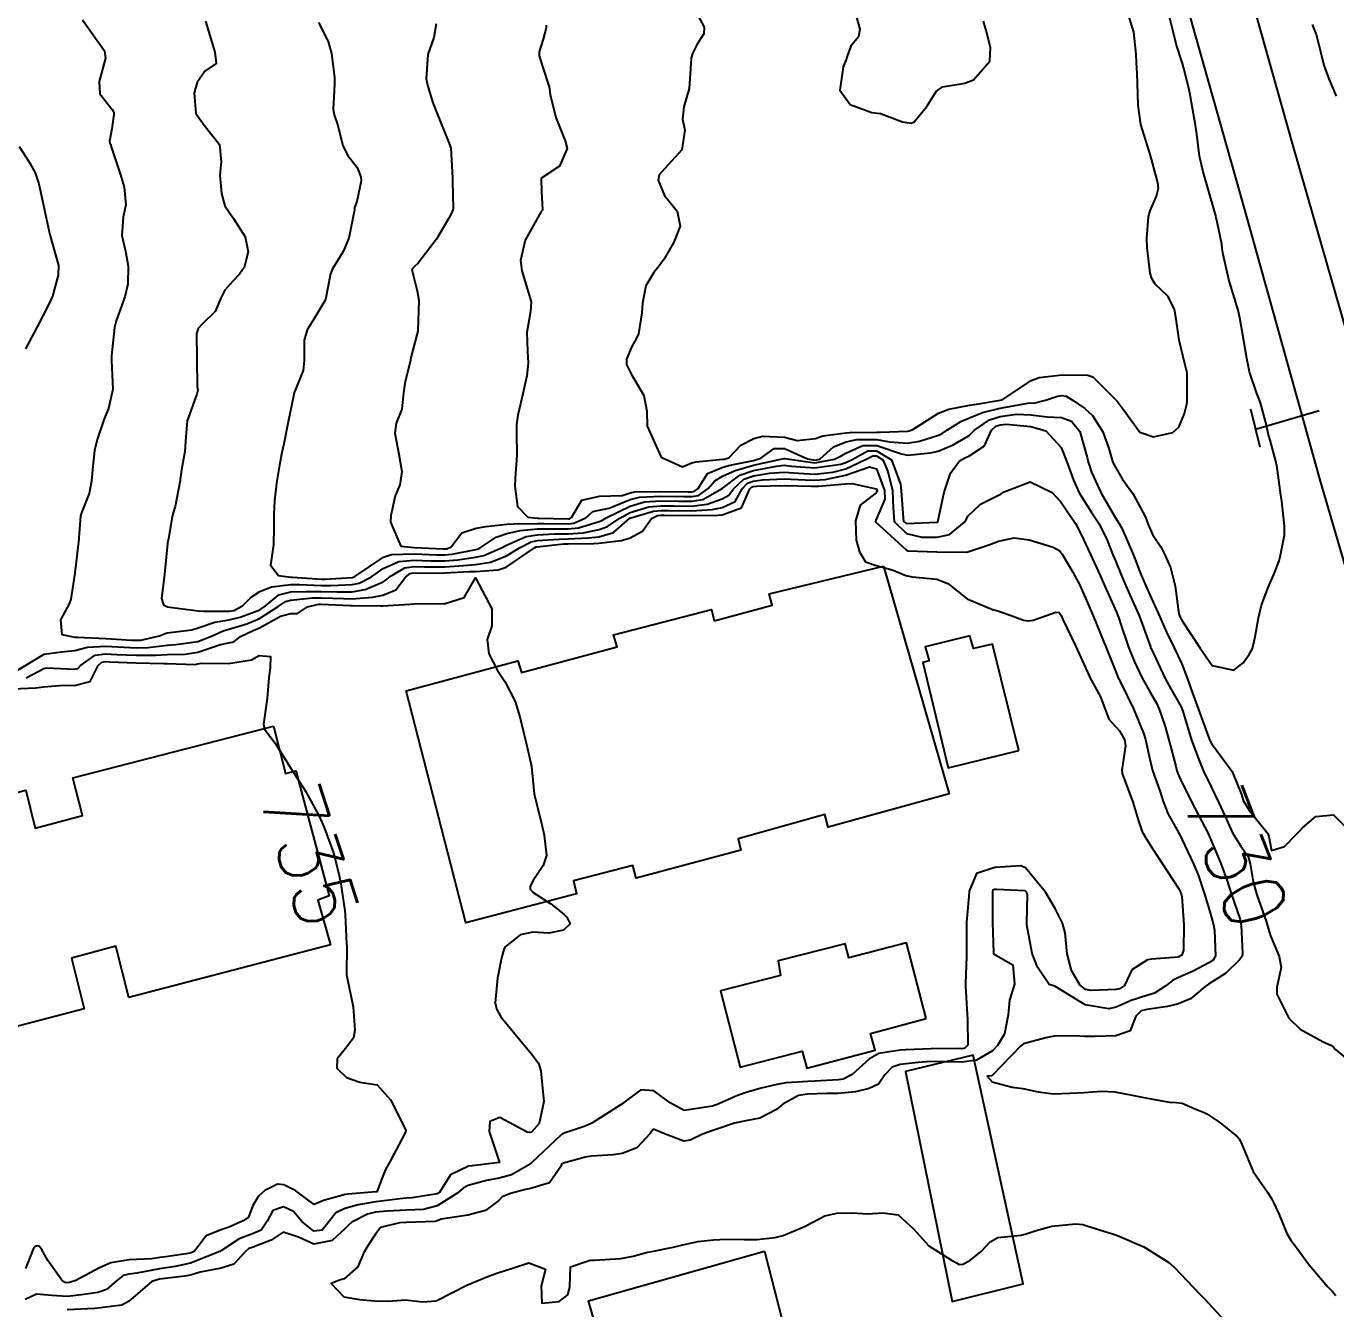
# Model space of a CAD drawing. Header units: metres. Extents: x 292545 to 299085, y 7450245 to 7463078.
# Drawn here: x 298725.1 to 298810.3, y 7450413 to 7450496.4 of the extents above; entities that cross this region are included whole.
import ezdxf
from ezdxf.enums import TextEntityAlignment as Align

# ---------------------------------------------------------------- set-up
doc = ezdxf.new("R2010")
doc.units = ezdxf.units.M
for name, color, linetype in [('Cotas', 45, 'Continuous'), ('Curvas de Nivel 1m', 11, 'Continuous'), ('Curvas de Nivel 5m', 15, 'Continuous'), ('Edificações', 30, 'Continuous'), ('Linha Férrea', 20, 'Continuous'), ('Pórtico', 62, 'Continuous')]:
    doc.layers.add(name, color=color, linetype=linetype)
doc.styles.add('Style-STANDARD', font='STANDARD.shx')

msp = doc.modelspace()

# ---------------------------------------------------------------- linework, layer by layer
at = {"layer": 'Curvas de Nivel 1m', "flags": 128}
for points, elevation in [([(298778.793, 7450498.26), (298779.357, 7450496.254), (298779.267, 7450495.754), (298778.756, 7450495.134), (298778.527, 7450494.483), (298778.459, 7450494.264), (298778.257, 7450493.786), (298778.037, 7450492.27), (298778.709, 7450491.352), (298780.124, 7450490.823), (298780.701, 7450490.753), (298782.118, 7450490.226), (298782.692, 7450490.14), (298782.889, 7450490.217), (298783.696, 7450491.218), (298784.323, 7450492.196), (298784.726, 7450492.496), (298786.168, 7450492.736), (298786.731, 7450492.955), (298787.81, 7450494.154), (298787.853, 7450495.057), (298787.571, 7450496.158), (298787.392, 7450496.774)], 726), ([(298728.773, 7450496.86), (298730.224, 7450494.838), (298730.269, 7450494.368), (298729.872, 7450492.843), (298729.918, 7450492.045), (298730.705, 7450491.016), (298730.812, 7450490.829), (298730.829, 7450490.7), (298730.687, 7450489.766), (298730.547, 7450488.96), (298730.57, 7450488.832), (298730.594, 7450488.754), (298730.67, 7450488.52), (298731.24, 7450486.824), (298731.502, 7450485.963), (298731.609, 7450484.82), (298731.433, 7450484.009), (298731.334, 7450482.823), (298731.573, 7450481.805), (298731.756, 7450480.822), (298731.734, 7450479.654), (298731.531, 7450478.825), (298730.968, 7450477.265), (298730.869, 7450476.835), (298730.676, 7450474.999), (298730.663, 7450474.838), (298730.671, 7450474.677), (298730.764, 7450472.836), (298730.47, 7450471.57), (298730.251, 7450471.057), (298730.164, 7450470.843), (298729.731, 7450469.56), (298729.564, 7450468.849), (298729.453, 7450467.82), (298729.374, 7450466.85), (298729.209, 7450466.048), (298728.734, 7450464.857), (298728.661, 7450464.585), (298728.519, 7450462.858), (298728.504, 7450462.716), (298728.348, 7450461.41), (298728.285, 7450460.92), (298728.274, 7450460.861), (298728.017, 7450459.172), (298727.919, 7450458.864), (298727.343, 7450457.835), (298727.43, 7450456.869), (298728.291, 7450456.703), (298728.453, 7450456.696), (298730.291, 7450456.617), (298731.984, 7450456.508), (298732.29, 7450456.497), (298732.586, 7450456.511), (298733.8, 7450456.795), (298734.154, 7450456.933), (298734.296, 7450456.973), (298735.895, 7450457.178), (298736.301, 7450457.295), (298737.382, 7450457.679), (298738.309, 7450457.836), (298739.047, 7450457.997), (298740.31, 7450458.468), (298740.671, 7450458.715), (298741.564, 7450459.462), (298742.327, 7450459.637), (298743.33, 7450459.678), (298744.328, 7450459.663), (298745.35, 7450459.637), (298746.328, 7450459.655), (298747.179, 7450459.789), (298748.338, 7450460.308), (298748.527, 7450460.432), (298748.747, 7450460.616), (298749.745, 7450461.21), (298750.35, 7450461.289), (298751.028, 7450461.268), (298752.35, 7450461.273), (298753.56, 7450461.349), (298754.352, 7450461.426), (298755.324, 7450461.569), (298756.357, 7450461.978), (298757.199, 7450462.517), (298757.974, 7450462.901), (298758.37, 7450462.978), (298759.78, 7450463.078), (298760.372, 7450463.095), (298761.69, 7450463.15), (298762.375, 7450463.234), (298763.314, 7450463.51), (298764.393, 7450464.43), (298765.921, 7450464.892), (298766.398, 7450464.943), (298766.934, 7450464.937), (298768.391, 7450464.911), (298769.751, 7450465.008), (298770.395, 7450465.134), (298771.228, 7450465.524), (298771.704, 7450466.347), (298772.044, 7450466.717), (298772.418, 7450466.844), (298773.017, 7450466.929), (298774.42, 7450467.001), (298775.788, 7450466.928), (298776.419, 7450466.915), (298777.101, 7450466.961), (298778.423, 7450467.229), (298779.967, 7450467.785), (298780.427, 7450467.651), (298780.948, 7450466.235), (298780.964, 7450465.675), (298780.384, 7450464.302), (298780.364, 7450464.26), (298780.355, 7450464.24), (298780.361, 7450464.219), (298780.382, 7450464.187), (298780.854, 7450463.759), (298782.364, 7450462.373), (298782.469, 7450462.323), (298784.364, 7450462.25), (298786.3, 7450462.234), (298786.364, 7450462.239), (298787.8, 7450462.725), (298788.371, 7450462.941), (298789.389, 7450463.15), (298790.372, 7450463.026), (298791.926, 7450462.546), (298792.365, 7450462.318), (298792.452, 7450462.187), (298792.5, 7450462.098), (298793.196, 7450460.932), (298793.654, 7450460.087), (298794.32, 7450458.58), (298794.53, 7450458.077), (298795.048, 7450456.817), (298795.347, 7450456.064), (298796.088, 7450454.231), (298796.158, 7450454.052), (298796.192, 7450453.981), (298796.261, 7450453.856), (298797.156, 7450452.041), (298797.808, 7450450.453), (298797.936, 7450450.033), (298798.204, 7450448.771), (298798.382, 7450448.027), (298798.857, 7450446.697), (298799.09, 7450446.016), (298799.389, 7450445.236), (298800.083, 7450444.001), (298800.151, 7450443.875), (298801.034, 7450441.996), (298801.353, 7450441.229), (298801.764, 7450439.985), (298802.087, 7450438.925), (298802.357, 7450437.977), (298802.416, 7450437.63), (298802.475, 7450435.976), (298802.328, 7450435.699), (298802.048, 7450435.518), (298801.024, 7450434.976), (298800.038, 7450434.534), (298799.678, 7450434.372), (298799.25, 7450434.018), (298798.507, 7450433.544), (298798.023, 7450433.401), (298796.989, 7450433.07), (298796.012, 7450432.632), (298795.553, 7450432.513), (298794.013, 7450432.781), (298792.311, 7450433.815), (298792.031, 7450433.997), (298791.665, 7450434.104), (298790.912, 7450435.244), (298790.548, 7450436.115), (298790.209, 7450437.981), (298790.21, 7450438.119), (298790.246, 7450439.973), (298790.198, 7450440.119), (298790.104, 7450440.189), (298788.235, 7450440.279), (298788.104, 7450440.279), (298788.007, 7450440.248), (298787.97, 7450440.151), (298787.976, 7450438.249), (298787.978, 7450438.151), (298788.034, 7450436.169), (298788.036, 7450436.15), (298788.052, 7450436.1), (298789.291, 7450435.376), (298789.405, 7450434.129), (298789.073, 7450433.079), (298788.988, 7450432.135), (298788.749, 7450430.897), (298788.31, 7450430.145), (298787.979, 7450429.785), (298786.943, 7450429.191), (298785.972, 7450429.053), (298784.87, 7450429.085), (298783.972, 7450429.09), (298783.143, 7450429.036), (298781.97, 7450428.895), (298781.455, 7450428.739), (298780.968, 7450428.23), (298780.555, 7450427.633), (298779.95, 7450427.346), (298779.064, 7450427.135), (298777.944, 7450427.025), (298777.211, 7450427.01), (298775.943, 7450426.973), (298775.363, 7450426.878), (298774.347, 7450426.314), (298773.93, 7450425.979), (298772.85, 7450425.404), (298771.922, 7450425.249), (298771.184, 7450425.084), (298769.916, 7450424.65), (298769.122, 7450424.372), (298768.306, 7450423.985), (298767.906, 7450423.927), (298766.65, 7450424.403), (298765.916, 7450424.698), (298765.787, 7450424.538), (298765.718, 7450424.412), (298764.834, 7450423.485), (298763.893, 7450423.104), (298763.311, 7450423.019), (298761.89, 7450422.945), (298761.472, 7450422.881), (298760.074, 7450422.478), (298759.946, 7450422.425), (298759.89, 7450422.26), (298759.165, 7450421.199), (298757.867, 7450420.813), (298757.607, 7450420.773), (298756.626, 7450420.522), (298756.092, 7450420.296), (298755.858, 7450420.051), (298754.994, 7450419.396), (298753.849, 7450419.112), (298752.123, 7450418.853), (298751.844, 7450418.73), (298751.726, 7450418.699), (298749.843, 7450418.625), (298749.405, 7450418.607), (298748.159, 7450418.305), (298747.831, 7450417.867), (298747.348, 7450417.106), (298747.061, 7450416.638), (298746.703, 7450415.741), (298745.796, 7450414.966), (298745.561, 7450414.887), (298744.951, 7450414.658), (298745.784, 7450413.793), (298746.806, 7450413.617), (298747.782, 7450413.521), (298748.67, 7450413.505), (298749.783, 7450413.596), (298750.905, 7450413.465), (298751.782, 7450413.525), (298753.793, 7450414.55), (298755.192, 7450415.143), (298755.801, 7450415.353), (298756.694, 7450415.632), (298757.808, 7450415.997), (298758.891, 7450415.581), (298758.622, 7450414.498), (298758.667, 7450413.382), (298759.783, 7450413.49), (298760.343, 7450413.919), (298760.488, 7450414.473), (298760.533, 7450415.746), (298761.81, 7450416.186), (298762.09, 7450416.178), (298763.811, 7450416.274), (298764.613, 7450416.428), (298765.544, 7450416.687), (298765.818, 7450416.734), (298767.202, 7450417.017), (298767.825, 7450417.182), (298768.816, 7450417.387), (298769.83, 7450417.492), (298770.649, 7450417.534), (298771.83, 7450417.512), (298772.65, 7450417.513), (298773.833, 7450417.646), (298774.366, 7450417.781), (298775.605, 7450418.294), (298775.844, 7450418.42), (298777.076, 7450419.052), (298777.852, 7450419.226), (298778.845, 7450419.247), (298779.852, 7450419.197), (298780.838, 7450419.245), (298781.852, 7450419.119), (298782.828, 7450418.21), (298783.826, 7450417.1), (298785.302, 7450416.178), (298785.634, 7450415.996), (298785.81, 7450415.9), (298786.053, 7450415.925), (298786.494, 7450416.163), (298787.245, 7450416.732), (298787.831, 7450417.372), (298788.325, 7450417.655), (298789.838, 7450417.808), (298790.104, 7450417.861), (298790.82, 7450418.115), (298791.846, 7450418.397), (298793.39, 7450418.542), (298793.847, 7450418.493), (298794.169, 7450418.398), (298795.222, 7450418.059), (298795.84, 7450417.872), (298796.099, 7450417.788), (298797.828, 7450417.034), (298799.438, 7450416.014), (298799.81, 7450415.696), (298800.644, 7450414.84), (298801.451, 7450413.985), (298801.788, 7450413.634), (298803.325, 7450411.964)], 732), ([(298736.773, 7450496.76), (298737.384, 7450494.754), (298737.475, 7450494.013), (298736.731, 7450493.519), (298736.238, 7450492.767), (298736.054, 7450492.108), (298736.163, 7450490.768), (298736.692, 7450490.006), (298737.685, 7450488.75), (298737.799, 7450487.611), (298737.724, 7450486.749), (298737.817, 7450485.566), (298738.038, 7450484.746), (298738.615, 7450483.928), (298739.358, 7450482.732), (298739.554, 7450481.77), (298739.302, 7450480.733), (298738.999, 7450480.313), (298738.569, 7450479.845), (298738.038, 7450479.268), (298737.783, 7450478.748), (298737.417, 7450477.878), (298736.536, 7450477.036), (298736.297, 7450476.764), (298736.208, 7450476.443), (298736.219, 7450474.764), (298736.251, 7450472.999), (298736.275, 7450472.763), (298736.21, 7450472.494), (298735.586, 7450470.773), (298735.494, 7450469.727), (298735.445, 7450468.775), (298735.217, 7450467.575), (298735.11, 7450466.78), (298734.814, 7450465.2), (298734.685, 7450464.786), (298734.624, 7450464.552), (298734.368, 7450463.103), (298734.316, 7450462.838), (298734.312, 7450462.791), (298734.134, 7450461.003), (298734.111, 7450460.792), (298733.916, 7450459.205), (298734.042, 7450458.793), (298734.321, 7450458.677), (298734.462, 7450458.648), (298736.317, 7450458.406), (298736.684, 7450458.398), (298738.318, 7450458.388), (298738.621, 7450458.435), (298739.196, 7450458.731), (298739.749, 7450459.298), (298740.327, 7450459.665), (298741.069, 7450459.972), (298742.335, 7450460.132), (298742.898, 7450460.121), (298744.334, 7450460.065), (298744.942, 7450460.055), (298746.335, 7450460.115), (298746.779, 7450460.201), (298747.587, 7450460.631), (298748.348, 7450461.159), (298749.351, 7450461.612), (298750.354, 7450461.703), (298751.432, 7450461.662), (298752.354, 7450461.663), (298753.187, 7450461.729), (298754.356, 7450461.896), (298754.887, 7450462.016), (298756.084, 7450462.533), (298756.267, 7450462.628), (298756.365, 7450462.681), (298757.639, 7450463.246), (298758.376, 7450463.362), (298759.457, 7450463.409), (298760.377, 7450463.419), (298761.357, 7450463.492), (298762.382, 7450463.701), (298762.937, 7450463.9), (298763.729, 7450464.44), (298764.397, 7450464.814), (298765.632, 7450465.186), (298766.401, 7450465.25), (298767.246, 7450465.242), (298768.396, 7450465.224), (298769.424, 7450465.343), (298770.403, 7450465.695), (298770.817, 7450465.945), (298771.119, 7450466.353), (298771.793, 7450466.973), (298772.421, 7450467.19), (298773.461, 7450467.362), (298774.424, 7450467.438), (298775.362, 7450467.362), (298776.423, 7450467.31), (298777.584, 7450467.432), (298778.427, 7450467.65), (298779.724, 7450468.247), (298780.192, 7450468.487), (298780.437, 7450468.485), (298780.85, 7450468.236), (298781.178, 7450467.48), (298781.464, 7450466.229), (298781.516, 7450465.109), (298781.589, 7450464.228), (298782.375, 7450463.431), (298783.378, 7450463.21), (298784.373, 7450463.21), (298785.191, 7450463.366), (298786.162, 7450464.172), (298786.244, 7450464.313), (298786.389, 7450464.586), (298787.204, 7450465.359), (298788.41, 7450465.958), (298788.541, 7450466.018), (298788.743, 7450466.145), (298790.42, 7450466.791), (298791.865, 7450466.105), (298792.404, 7450465.526), (298793.38, 7450464.085), (298793.723, 7450463.426), (298794.363, 7450462.07), (298794.985, 7450460.706), (298795.269, 7450460.066), (298796.037, 7450458.335), (298796.154, 7450458.052), (298796.196, 7450457.936), (298796.308, 7450457.582), (298796.817, 7450456.045), (298797.191, 7450455.129), (298797.723, 7450454.035), (298798.253, 7450453.079), (298798.638, 7450452.415), (298798.826, 7450452.021), (298799.179, 7450450.963), (298799.453, 7450450.012), (298799.897, 7450448.305), (298799.977, 7450448.003), (298800.028, 7450447.839), (298800.188, 7450447.473), (298800.913, 7450445.993), (298801.793, 7450444.339), (298801.978, 7450443.982), (298802.139, 7450443.634), (298802.839, 7450441.973), (298803.236, 7450440.844), (298803.533, 7450439.966), (298804.078, 7450438.327), (298804.149, 7450437.959), (298804.242, 7450436.145), (298804.213, 7450435.958), (298804.05, 7450435.717), (298803.164, 7450434.846), (298802.034, 7450434.137), (298801.809, 7450433.983), (298800.849, 7450433.169), (298800.015, 7450432.823), (298799.364, 7450432.665), (298798.01, 7450432.481), (298797.658, 7450432.384), (298797.311, 7450432.037), (298796.934, 7450431.1), (298795.99, 7450430.763), (298794.645, 7450430.726), (298793.989, 7450430.726), (298793.306, 7450430.77), (298791.989, 7450430.738), (298791.446, 7450430.647), (298789.984, 7450430.241), (298789.83, 7450430.122), (298787.963, 7450428.186), (298787.94, 7450428.173), (298787.62, 7450428.153), (298787.957, 7450427.776), (298789.255, 7450427.439), (298789.945, 7450427.347), (298790.945, 7450427.117), (298791.942, 7450427.002), (298793.004, 7450427.028), (298793.943, 7450427.08), (298795.044, 7450427.164), (298795.944, 7450427.136), (298797.069, 7450426.911), (298797.94, 7450426.726), (298799.497, 7450426.455), (298799.937, 7450426.422), (298800.317, 7450426.384), (298801.208, 7450425.991), (298801.737, 7450425.789), (298801.93, 7450425.701), (298802.771, 7450425.125), (298803.915, 7450424.203), (298804.03, 7450424.074), (298804.097, 7450423.957), (298804.218, 7450423.647), (298804.944, 7450421.949), (298805.869, 7450420.591), (298806.121, 7450420.192), (298806.249, 7450419.934), (298806.593, 7450419.188), (298807.125, 7450417.921), (298807.386, 7450417.474), (298807.823, 7450416.906), (298808.553, 7450415.903), (298809.798, 7450414.446), (298810.065, 7450414.156), (298810.32, 7450413.882)], 731), ([(298758.938, 7450496.498), (298758.936, 7450496.333), (298758.759, 7450495.586), (298758.489, 7450494.76), (298758.493, 7450494.503), (298758.736, 7450493.761), (298759.131, 7450492.496), (298759.208, 7450492.005), (298759.562, 7450490.491), (298760.182, 7450488.983), (298760.307, 7450488.484), (298759.817, 7450487.333), (298758.654, 7450486.574), (298758.625, 7450486.5), (298758.641, 7450485.684), (298758.71, 7450484.499), (298758.676, 7450484.446), (298758.622, 7450484.378), (298757.577, 7450482.515), (298757.274, 7450481.204), (298757.365, 7450480.518), (298757.708, 7450479.37), (298757.971, 7450478.509), (298757.924, 7450477.887), (298757.68, 7450476.513), (298757.732, 7450475.294), (298757.783, 7450474.511), (298757.685, 7450473.702), (298757.421, 7450472.516), (298757.09, 7450471.142), (298757.006, 7450470.522), (298757.003, 7450469.974), (298757.026, 7450468.521), (298756.926, 7450467.03), (298756.908, 7450466.523), (298757.071, 7450465.192), (298757.75, 7450464.51), (298758.392, 7450464.44), (298758.451, 7450464.441), (298760.392, 7450464.392), (298760.47, 7450464.401), (298760.597, 7450464.478), (298761.268, 7450465.608), (298762.407, 7450465.867), (298763.885, 7450465.915), (298764.41, 7450466.091), (298764.688, 7450466.149), (298766.41, 7450466.166), (298768.188, 7450466.16), (298768.41, 7450466.156), (298768.602, 7450466.186), (298768.823, 7450466.376), (298769.44, 7450467.353), (298770.427, 7450467.764), (298770.902, 7450467.881), (298772.431, 7450468.187), (298772.907, 7450468.333), (298773.784, 7450468.979), (298774.443, 7450468.96), (298775.946, 7450468.295), (298776.432, 7450468.212), (298776.743, 7450468.285), (298777.636, 7450469.081), (298778.45, 7450469.4), (298779.145, 7450469.56), (298780.453, 7450469.565), (298781.278, 7450469.404), (298782.449, 7450469.313), (298783.224, 7450469.436), (298784.458, 7450469.839), (298784.695, 7450469.952), (298785.044, 7450470.184), (298785.92, 7450470.724), (298786.471, 7450470.968), (298787.329, 7450471.306), (298788.477, 7450471.601), (298790.285, 7450471.927), (298790.481, 7450471.934), (298790.674, 7450471.925), (298791.427, 7450472.111), (298792.213, 7450472.375), (298792.486, 7450472.422), (298792.766, 7450472.376), (298793.229, 7450472.089), (298793.982, 7450471.581), (298794.473, 7450471.126), (298795.155, 7450470.063), (298795.541, 7450468.965), (298795.811, 7450468.056), (298796.422, 7450466.995), (298797.116, 7450466.043), (298797.921, 7450464.504), (298798.097, 7450464.033), (298798.376, 7450463.376), (298798.917, 7450462.571), (298799.201, 7450462.017), (298799.563, 7450461.22), (298799.851, 7450460.007), (298800.105, 7450458.214), (298800.179, 7450458.002), (298800.222, 7450457.911), (298800.311, 7450457.771), (298801.496, 7450455.988), (298802.276, 7450454.866), (298803.684, 7450454.553), (298804.279, 7450455.037), (298804.678, 7450455.564), (298804.896, 7450455.951), (298805.067, 7450456.715), (298805.281, 7450457.945), (298805.482, 7450458.787), (298805.915, 7450459.936), (298806.353, 7450460.923), (298806.618, 7450461.67), (298806.687, 7450461.927), (298806.975, 7450463.326), (298806.965, 7450463.924), (298806.791, 7450465.543), (298806.741, 7450465.927), (298806.468, 7450467.894), (298806.462, 7450467.93), (298806.434, 7450468.053), (298806.033, 7450469.521), (298805.915, 7450469.938), (298805.751, 7450470.653), (298805.404, 7450471.946), (298805.156, 7450472.616), (298804.702, 7450473.957), (298804.516, 7450474.821), (298804.334, 7450475.962), (298804.066, 7450477.475), (298803.954, 7450477.959), (298803.632, 7450479.032), (298803.351, 7450479.968), (298802.99, 7450481.582), (298802.925, 7450481.975), (298802.886, 7450482.256), (298802.619, 7450483.605), (298802.532, 7450483.981), (298802.496, 7450484.11), (298801.969, 7450485.987), (298801.679, 7450486.974), (298801.442, 7450487.992), (298801.261, 7450489.42), (298801.178, 7450489.995), (298800.866, 7450491.853), (298800.84, 7450491.999), (298800.728, 7450492.483), (298800.423, 7450493.688), (298800.328, 7450494.006), (298799.955, 7450495.212), (298799.747, 7450496.01), (298799.395, 7450497.402)], 728), ([(298768.781, 7450497.18), (298769.222, 7450496.376), (298769.205, 7450495.937), (298768.756, 7450495.269), (298768.46, 7450494.672), (298768.386, 7450494.385), (298768.353, 7450494), (298768.235, 7450492.387), (298767.896, 7450491.201), (298767.805, 7450490.393), (298767.973, 7450489.678), (298767.772, 7450488.394), (298766.661, 7450487.188), (298766.293, 7450486.777), (298766.225, 7450486.414), (298766.638, 7450485.423), (298767.463, 7450484.397), (298767.66, 7450483.441), (298767.249, 7450482.4), (298766.592, 7450481.271), (298766.226, 7450480.774), (298765.939, 7450480.416), (298765.437, 7450479.555), (298765.211, 7450478.423), (298765.177, 7450477.793), (298764.942, 7450476.426), (298764.818, 7450476.138), (298764.52, 7450475.597), (298764.161, 7450474.781), (298764.159, 7450474.433), (298764.496, 7450473.775), (298765.295, 7450472.422), (298765.502, 7450471.39), (298765.51, 7450470.42), (298766.433, 7450468.41), (298767.815, 7450467.777), (298768.429, 7450468.034), (298768.696, 7450468.112), (298770.432, 7450468.265), (298770.518, 7450468.273), (298770.819, 7450468.356), (298771.614, 7450469.18), (298772.452, 7450469.61), (298773.014, 7450469.772), (298774.454, 7450469.699), (298775.264, 7450469.488), (298776.453, 7450469.61), (298776.946, 7450469.792), (298778.459, 7450469.996), (298778.704, 7450470.013), (298780.46, 7450470.039), (298780.663, 7450470.035), (298782.461, 7450470.102), (298782.562, 7450470.118), (298782.792, 7450470.215), (298784.474, 7450471.26), (298785.133, 7450471.527), (298786.479, 7450471.778), (298786.811, 7450471.835), (298788.482, 7450472.105), (298788.653, 7450472.147), (298790.496, 7450473.394), (298791.016, 7450473.596), (298792.5, 7450473.767), (298794.171, 7450473.746), (298794.498, 7450473.627), (298796.08, 7450472.054), (298796.475, 7450471.532), (298797.569, 7450470.039), (298798.45, 7450469.729), (298799.718, 7450470.011), (298800.104, 7450470.36), (298800.472, 7450471.243), (298800.623, 7450471.856), (298800.633, 7450471.999), (298800.641, 7450473.859), (298800.621, 7450473.999), (298800.509, 7450474.387), (298800.113, 7450476.006), (298799.923, 7450477.386), (298799.812, 7450478.011), (298799.41, 7450478.866), (298798.569, 7450479.661), (298798.345, 7450480.032), (298798.241, 7450480.37), (298798.03, 7450482.036), (298798.025, 7450482.619), (298798.135, 7450484.035), (298798.24, 7450484.422), (298798.643, 7450485.387), (298798.767, 7450485.912), (298798.759, 7450486.028), (298798.745, 7450486.12), (298798.658, 7450486.5), (298798.253, 7450488.034), (298798.05, 7450488.666), (298797.63, 7450490.041), (298797.443, 7450491.311), (298797.424, 7450492.043), (298797.388, 7450493.392), (298797.352, 7450494.044), (298797.324, 7450494.616), (298797.18, 7450496.044), (298796.782, 7450497.308)], 727), ([(298751.778, 7450496.585), (298751.636, 7450495.711), (298751.245, 7450494.592), (298751.148, 7450493.015), (298751.221, 7450492.593), (298751.58, 7450491.455), (298751.916, 7450490.582), (298752.675, 7450488.7), (298752.721, 7450488.57), (298752.734, 7450488.508), (298752.844, 7450486.568), (298752.858, 7450486.359), (298752.903, 7450484.567), (298752.834, 7450484.355), (298752.617, 7450483.945), (298751.817, 7450482.582), (298750.587, 7450481.001), (298750.373, 7450480.814), (298750.207, 7450480.604), (298750.562, 7450479.221), (298750.667, 7450478.598), (298750.589, 7450476.655), (298750.585, 7450476.599), (298750.531, 7450476.364), (298750.165, 7450474.955), (298750.093, 7450474.604), (298749.778, 7450473.323), (298749.654, 7450472.608), (298749.547, 7450471.534), (298749.189, 7450470.613), (298749.09, 7450469.977), (298749.37, 7450468.611), (298749.562, 7450467.468), (298749.429, 7450466.61), (298749.122, 7450465.897), (298748.841, 7450464.616), (298748.823, 7450464.179), (298749.488, 7450462.609), (298750.362, 7450462.534), (298752.234, 7450462.445), (298752.362, 7450462.444), (298752.476, 7450462.454), (298752.765, 7450462.566), (298753.459, 7450463.477), (298754.382, 7450463.793), (298755.023, 7450463.904), (298756.386, 7450464.057), (298756.831, 7450464.079), (298758.387, 7450464.093), (298758.797, 7450464.086), (298760.387, 7450464.069), (298760.753, 7450464.111), (298761.524, 7450464.469), (298761.99, 7450464.871), (298762.398, 7450464.964), (298763.041, 7450465.092), (298764.405, 7450465.657), (298765.019, 7450465.812), (298766.407, 7450465.862), (298767.873, 7450465.853), (298768.405, 7450465.845), (298768.862, 7450465.919), (298769.492, 7450466.369), (298769.922, 7450466.861), (298770.421, 7450467.172), (298771.237, 7450467.54), (298772.428, 7450467.878), (298774.403, 7450468.31), (298774.426, 7450468.317), (298774.46, 7450468.31), (298776.43, 7450468.046), (298777.696, 7450468.271), (298778.177, 7450468.523), (298778.439, 7450468.674), (298779.533, 7450469.163), (298780.447, 7450469.158), (298782.048, 7450468.614), (298782.438, 7450468.528), (298783.954, 7450468.684), (298784.442, 7450468.798), (298785.412, 7450469.216), (298786.458, 7450469.824), (298786.644, 7450469.985), (298786.81, 7450470.167), (298787.782, 7450470.844), (298788.472, 7450471.054), (298789.535, 7450471.195), (298790.473, 7450471.16), (298791.544, 7450471.038), (298792.472, 7450470.99), (298793.118, 7450470.739), (298793.66, 7450470.082), (298794.134, 7450468.378), (298794.211, 7450468.073), (298794.264, 7450467.905), (298794.427, 7450467.433), (298795.053, 7450466.064), (298795.978, 7450464.465), (298796.241, 7450464.051), (298796.38, 7450463.79), (298797.14, 7450462.042), (298797.647, 7450460.74), (298797.943, 7450460.034), (298798.331, 7450459.216), (298798.873, 7450458.022), (298799.305, 7450457.017), (298799.798, 7450456.007), (298800.278, 7450455.008), (298800.665, 7450453.996), (298800.884, 7450453.367), (298801.388, 7450451.989), (298802.047, 7450450.16), (298802.109, 7450449.981), (298802.22, 7450449.786), (298803.563, 7450447.966), (298804.178, 7450446.454), (298804.294, 7450446.078), (298804.356, 7450445.957), (298804.727, 7450445.389), (298805.88, 7450443.934), (298805.949, 7450443.741), (298806.132, 7450442.818), (298806.975, 7450443.082), (298807.778, 7450443.914), (298807.965, 7450444.092), (298808.149, 7450444.288), (298809.019, 7450445.042), (298810.162, 7450445.132), (298811.435, 7450443.871)], 729), ([(298808.773, 7450496.556), (298809.035, 7450495.906), (298809.372, 7450494.524), (298809.525, 7450493.898), (298809.855, 7450493.014), (298810.344, 7450491.886)], 728), ([(298724.67, 7450488.621), (298725.342, 7450487.582), (298725.71, 7450486.894), (298725.942, 7450486.187), (298726.219, 7450484.886), (298726.606, 7450483.062), (298726.653, 7450482.879), (298726.673, 7450482.808), (298727.228, 7450480.874), (298727.2, 7450480.247), (298726.832, 7450478.877), (298726.752, 7450478.677), (298726.547, 7450478.275), (298725.828, 7450476.891), (298725.068, 7450475.451)], 733), ([(298724.599, 7450454.574), (298725.139, 7450454.897), (298726.28, 7450455.583), (298727.411, 7450455.739), (298728.283, 7450455.827), (298729.099, 7450456.037), (298730.286, 7450456.115), (298731.503, 7450456.04), (298732.285, 7450456.006), (298733.054, 7450456.033), (298734.287, 7450456.179), (298734.845, 7450456.227), (298736.289, 7450456.419), (298737.183, 7450456.757), (298737.931, 7450457.113), (298738.3, 7450457.221), (298739.472, 7450457.561), (298740.305, 7450457.923), (298741.52, 7450458.702), (298741.991, 7450459.022), (298742.319, 7450459.114), (298743.746, 7450459.251), (298744.322, 7450459.259), (298745.771, 7450459.206), (298746.321, 7450459.202), (298747.647, 7450459.306), (298748.325, 7450459.437), (298749.16, 7450459.782), (298749.795, 7450460.605), (298750.106, 7450460.842), (298750.346, 7450460.874), (298750.615, 7450460.866), (298752.346, 7450460.881), (298753.942, 7450460.959), (298754.347, 7450460.978), (298755.812, 7450461.071), (298756.35, 7450461.256), (298758.179, 7450462.503), (298758.301, 7450462.564), (298758.364, 7450462.579), (298760.091, 7450462.759), (298760.367, 7450462.766), (298762.045, 7450462.786), (298762.368, 7450462.802), (298763.82, 7450462.989), (298764.374, 7450463.137), (298765.218, 7450463.584), (298765.793, 7450464.416), (298766.189, 7450464.618), (298766.395, 7450464.639), (298766.626, 7450464.637), (298768.386, 7450464.603), (298770.117, 7450464.633), (298770.387, 7450464.651), (298771.642, 7450465.1), (298772.2, 7450466.342), (298772.297, 7450466.458), (298772.415, 7450466.498), (298772.598, 7450466.52), (298774.415, 7450466.562), (298776.189, 7450466.518), (298776.415, 7450466.521), (298776.656, 7450466.527), (298778.417, 7450466.665), (298778.852, 7450466.698), (298780.414, 7450466.343), (298780.471, 7450466.239), (298780.473, 7450466.178), (298780.411, 7450466.084), (298779.377, 7450465.276), (298779.06, 7450464.26), (298779.117, 7450463.005), (298779.333, 7450462.255), (298779.715, 7450461.608), (298780.354, 7450461.378), (298781.516, 7450461.064), (298782.348, 7450460.703), (298782.747, 7450460.614), (298784.346, 7450460.477), (298785.073, 7450460.183), (298786.328, 7450459.181), (298787.975, 7450458.496), (298788.317, 7450458.411), (298789.121, 7450458.138), (298789.99, 7450457.806), (298790.309, 7450457.764), (298790.613, 7450457.814), (298791.5, 7450458.108), (298792.099, 7450458.32), (298792.316, 7450458.292), (298792.439, 7450458.099), (298792.563, 7450457.845), (298793.394, 7450456.089), (298794.264, 7450454.185), (298794.316, 7450454.079), (298795.001, 7450452.819), (298795.292, 7450452.064), (298795.55, 7450451.374), (298796.229, 7450450.616), (298796.561, 7450450.047), (298796.624, 7450449.639), (298796.397, 7450448.048), (298796.416, 7450447.822), (298797.091, 7450446.041), (298797.5, 7450444.696), (298797.711, 7450444.034), (298798.142, 7450443.329), (298799, 7450442.021), (298800.106, 7450440.328), (298800.214, 7450440.118), (298800.254, 7450440.008), (298800.296, 7450439.812), (298800.417, 7450438.005), (298800.401, 7450436.349), (298800.297, 7450436.006), (298800.052, 7450435.892), (298798.327, 7450435.75), (298798.05, 7450435.702), (298797.032, 7450435.051), (298796.572, 7450434.045), (298796.242, 7450433.835), (298796.029, 7450433.786), (298794.392, 7450433.71), (298794.028, 7450433.783), (298793.652, 7450434.084), (298793.118, 7450435.013), (298792.844, 7450436.092), (298792.702, 7450437.458), (298792.541, 7450438.095), (298792.086, 7450438.996), (298791.432, 7450440.107), (298790.119, 7450441.701), (298789.815, 7450441.82), (298788.119, 7450441.71), (298786.942, 7450441.334), (298786.452, 7450440.167), (298786.429, 7450439.836), (298786.289, 7450438.168), (298786.278, 7450437.961), (298786.287, 7450436.168), (298786.283, 7450435.935), (298786.213, 7450434.168), (298786.216, 7450433.982), (298786.328, 7450432.167), (298786.349, 7450431.817), (298786.369, 7450430.166), (298786.182, 7450429.967), (298785.981, 7450429.931), (298785.743, 7450429.936), (298783.98, 7450429.921), (298782.336, 7450429.86), (298781.979, 7450429.841), (298780.592, 7450429.619), (298779.973, 7450429.268), (298778.851, 7450428.257), (298778.272, 7450427.951), (298777.957, 7450427.895), (298776.423, 7450427.818), (298775.956, 7450427.804), (298774.558, 7450427.707), (298773.952, 7450427.596), (298772.921, 7450427.357), (298771.944, 7450427.087), (298771.396, 7450426.891), (298770.219, 7450426.357), (298770.017, 7450426.274), (298769.932, 7450426.25), (298769.757, 7450426.189), (298767.928, 7450425.907), (298767.006, 7450426.399), (298765.945, 7450427.189), (298765.11, 7450427.254), (298763.995, 7450426.429), (298763.965, 7450426.397), (298763.932, 7450426.369), (298763.762, 7450426.263), (298761.919, 7450425.093), (298761.487, 7450424.894), (298760.246, 7450424.477), (298759.998, 7450424.393), (298759.911, 7450424.335), (298757.991, 7450422.509), (298757.941, 7450422.46), (298757.892, 7450422.427), (298756.678, 7450421.725), (298755.878, 7450421.504), (298755.058, 7450421.355), (298753.87, 7450421.041), (298753.552, 7450420.87), (298753.2, 7450420.56), (298751.854, 7450419.716), (298750.964, 7450419.477), (298749.851, 7450419.42), (298748.596, 7450419.365), (298747.85, 7450419.293), (298747.312, 7450419.171), (298746.304, 7450418.645), (298746.053, 7450418.434), (298745.836, 7450418.189), (298745.03, 7450417.452), (298743.821, 7450417.215), (298742.837, 7450417.675), (298741.832, 7450417.996), (298741.056, 7450417.476), (298739.817, 7450417.009), (298739.601, 7450416.937), (298739.363, 7450416.724), (298738.617, 7450415.92), (298737.802, 7450415.654), (298736.435, 7450415.396), (298735.797, 7450415.198), (298735.444, 7450415.126), (298733.795, 7450414.95), (298733.283, 7450414.798), (298731.78, 7450413.482), (298731.344, 7450413.257), (298729.775, 7450413.046), (298729.583, 7450413.034), (298727.774, 7450412.951)], 733), ([(298725.112, 7450454.046), (298726.27, 7450454.655), (298726.442, 7450454.706), (298728.269, 7450454.606), (298728.468, 7450454.66), (298728.652, 7450454.856), (298729.603, 7450455.524), (298730.281, 7450455.614), (298731.021, 7450455.569), (298732.28, 7450455.518), (298733.549, 7450455.529), (298734.281, 7450455.566), (298735.468, 7450455.591), (298736.282, 7450455.721), (298737.761, 7450456.222), (298738.289, 7450456.329), (298738.621, 7450456.405), (298739.059, 7450456.732), (298739.893, 7450457.13), (298740.299, 7450457.315), (298741.67, 7450458.063), (298742.308, 7450458.231), (298742.76, 7450458.233), (298743.427, 7450458.679), (298744.14, 7450458.848), (298744.316, 7450458.855), (298746.198, 7450458.767), (298746.315, 7450458.763), (298748.199, 7450458.737), (298748.315, 7450458.732), (298750.079, 7450458.84), (298750.317, 7450458.871), (298752.014, 7450458.878), (298752.317, 7450458.871), (298753.613, 7450459.268), (298754.343, 7450460.55), (298755.415, 7450458.539), (298755.414, 7450457.427), (298755.115, 7450456.542), (298755.212, 7450455.612), (298755.771, 7450454.535), (298756.262, 7450453.808), (298756.92, 7450452.52), (298757.233, 7450451.515), (298757.472, 7450450.511), (298757.616, 7450449.908), (298757.944, 7450448.504), (298757.98, 7450448.292), (298758.173, 7450446.5), (298758.653, 7450444.495), (298758.81, 7450443.826), (298758.958, 7450442.492), (298758.757, 7450441.853), (298758.107, 7450440.881), (298757.901, 7450440.503), (298757.899, 7450440.301), (298758.099, 7450440.1), (298759.237, 7450439.343), (298760.085, 7450438.692), (298760.29, 7450438.478), (298760.501, 7450438.052), (298760.07, 7450437.647), (298759.11, 7450437.447), (298758.068, 7450437.513), (298757.253, 7450437.331), (298756.247, 7450436.528), (298756.191, 7450436.389), (298756.046, 7450435.845), (298755.824, 7450434.743), (298755.783, 7450434.533), (298755.628, 7450432.915), (298755.702, 7450432.533), (298755.998, 7450431.997), (298757.22, 7450430.518), (298757.974, 7450429.625), (298758.454, 7450428.989), (298758.605, 7450428.5), (298758.656, 7450427.796), (298758.792, 7450426.497), (298758.484, 7450425.067), (298757.991, 7450424.509), (298757.913, 7450424.47), (298757.712, 7450424.512), (298755.922, 7450425.452), (298755.269, 7450425.187), (298755.225, 7450424.537), (298755.894, 7450422.594), (298755.908, 7450422.53), (298754.123, 7450422.314), (298753.889, 7450422.282), (298752.712, 7450421.736), (298751.999, 7450420.578), (298751.862, 7450420.485), (298750.226, 7450420.23), (298749.859, 7450420.207), (298749.422, 7450420.17), (298747.856, 7450419.978), (298746.723, 7450419.773), (298745.852, 7450419.539), (298745.255, 7450419.25), (298744.8, 7450418.66), (298744.375, 7450418.125), (298743.834, 7450418.058), (298743.057, 7450418.682), (298742.512, 7450419.352), (298741.852, 7450419.639), (298741.153, 7450419.403), (298740.786, 7450418.711), (298740.411, 7450418.137), (298739.83, 7450417.882), (298738.98, 7450417.574), (298737.814, 7450416.81), (298737.775, 7450416.779), (298737.707, 7450416.742), (298735.805, 7450415.977), (298734.816, 7450415.767), (298733.801, 7450415.623), (298732.307, 7450415.321), (298731.797, 7450415.259), (298731.438, 7450415.184), (298730.992, 7450414.828), (298730.35, 7450414.271), (298729.785, 7450414.08), (298728.719, 7450413.915), (298727.783, 7450413.819), (298726.794, 7450413.886), (298725.784, 7450413.974), (298725.059, 7450413.618)], 734)]:
    msp.add_lwpolyline(points, dxfattribs=dict(at, elevation=elevation))
at = {"layer": 'Curvas de Nivel 5m', "flags": 128}
for points, elevation in [([(298744.125, 7450496.676), (298744.754, 7450495.433), (298744.969, 7450494.667), (298745.174, 7450493.11), (298745.181, 7450492.663), (298745.091, 7450491.048), (298745.149, 7450490.663), (298745.381, 7450489.971), (298745.706, 7450488.655), (298746.049, 7450488.031), (298746.659, 7450487.252), (298746.894, 7450486.638), (298746.914, 7450486.373), (298746.629, 7450485.027), (298746.513, 7450484.753), (298746.48, 7450484.642), (298746.478, 7450484.498), (298746.11, 7450482.647), (298745.728, 7450481.787), (298745.044, 7450480.663), (298744.914, 7450480.329), (298744.579, 7450478.67), (298744.552, 7450478.579), (298743.841, 7450477.376), (298743.401, 7450476.681), (298743.196, 7450476.014), (298743.192, 7450474.683), (298743.139, 7450474.048), (298742.591, 7450472.689), (298742.559, 7450472.612), (298742.479, 7450472.268), (298742.163, 7450470.694), (298741.872, 7450469.268), (298741.757, 7450468.7), (298741.597, 7450467.875), (298741.404, 7450466.705), (298741.269, 7450465.574), (298741.222, 7450464.708), (298741.233, 7450463.854), (298741.206, 7450462.707), (298741.019, 7450461.38), (298741.537, 7450460.702), (298742.342, 7450460.597), (298742.437, 7450460.593), (298744.34, 7450460.463), (298744.546, 7450460.461), (298746.342, 7450460.588), (298746.393, 7450460.598), (298746.487, 7450460.648), (298748.356, 7450461.907), (298748.889, 7450462.084), (298750.358, 7450462.12), (298751.838, 7450462.058), (298752.358, 7450462.055), (298752.825, 7450462.099), (298754.361, 7450462.396), (298754.484, 7450462.426), (298754.712, 7450462.547), (298755.7, 7450463.21), (298756.377, 7450463.441), (298757.259, 7450463.638), (298758.381, 7450463.735), (298759.132, 7450463.742), (298760.382, 7450463.745), (298761.047, 7450463.809), (298762.389, 7450464.216), (298762.561, 7450464.287), (298762.852, 7450464.453), (298764.401, 7450465.227), (298765.334, 7450465.491), (298766.404, 7450465.555), (298767.557, 7450465.545), (298768.4, 7450465.535), (298769.127, 7450465.648), (298770.394, 7450466.36), (298771.537, 7450467.234), (298772.425, 7450467.534), (298773.933, 7450467.822), (298774.429, 7450467.875), (298774.911, 7450467.822), (298776.427, 7450467.705), (298778.12, 7450467.955), (298778.431, 7450468.051), (298778.854, 7450468.256), (298779.871, 7450468.816), (298780.441, 7450468.811), (298781.41, 7450468.23), (298781.998, 7450466.643), (298782.043, 7450466.224), (298782.158, 7450464.45), (298782.194, 7450464.222), (298782.382, 7450464.089), (298784.362, 7450464.17), (298784.383, 7450464.17), (298784.399, 7450464.173), (298784.413, 7450464.19), (298784.761, 7450465.833), (298784.852, 7450466.186), (298785.24, 7450467.366), (298785.84, 7450468.176), (298786.222, 7450468.387), (298786.437, 7450468.471), (298787.468, 7450469.139), (298787.918, 7450470.155), (298788.192, 7450470.427), (298788.467, 7450470.512), (298788.868, 7450470.545), (298790.466, 7450470.4), (298791.449, 7450470.11), (298792.447, 7450469.029), (298792.811, 7450468.094), (298793.242, 7450466.908), (298793.619, 7450466.082), (298794.395, 7450464.861), (298794.913, 7450464.065), (298795.426, 7450463.006), (298795.806, 7450462.056), (298795.968, 7450461.664), (298796.35, 7450460.745), (298796.647, 7450460.047), (298796.917, 7450459.461), (298797.536, 7450458.038), (298798.249, 7450456.075), (298798.266, 7450456.03), (298798.292, 7450455.967), (298799.22, 7450454.016), (298799.583, 7450453.337), (298800.245, 7450452.16), (298800.318, 7450451.999), (298800.357, 7450451.884), (298800.927, 7450449.993), (298801.354, 7450448.84), (298801.709, 7450447.985), (298802.183, 7450447.009), (298802.689, 7450445.975), (298803.102, 7450445.028), (298803.589, 7450443.966), (298804.134, 7450443.104), (298804.599, 7450442.424), (298804.747, 7450441.951), (298804.944, 7450440.78), (298805.169, 7450439.944), (298805.784, 7450438.228), (298805.872, 7450437.933), (298805.905, 7450437.766), (298806.066, 7450437.276), (298806.617, 7450435.924), (298806.753, 7450435.216), (298806.477, 7450433.926), (298806.48, 7450433.472), (298807.246, 7450431.918), (298807.996, 7450431.201), (298809.497, 7450430.386), (298809.986, 7450430.165), (298810.139, 7450430.042), (298810.282, 7450429.886), (298811.962, 7450428.489)], 730), ([(298724.249, 7450453.328), (298725.743, 7450453.395), (298726.252, 7450453.478), (298727.542, 7450453.578), (298728.253, 7450453.548), (298729.283, 7450453.824), (298729.794, 7450454.845), (298730.037, 7450455.081), (298730.276, 7450455.109), (298730.536, 7450455.096), (298732.275, 7450455.027), (298734.073, 7450454.994), (298734.275, 7450454.995), (298736.116, 7450454.93), (298736.275, 7450454.954), (298736.515, 7450455.006), (298738.275, 7450454.996), (298739.77, 7450455.233), (298740.281, 7450455.509), (298741.011, 7450455.44), (298741, 7450454.709), (298740.905, 7450454.068), (298740.791, 7450452.712), (298740.56, 7450451.049), (298740.613, 7450450.714), (298741.305, 7450449.794), (298742.001, 7450448.693), (298742.198, 7450448.372), (298743.28, 7450446.679), (298744.157, 7450445.089), (298744.351, 7450444.668), (298744.504, 7450444.31), (298745.1, 7450442.66), (298745.454, 7450441.312), (298745.579, 7450440.655), (298745.85, 7450438.888), (298745.873, 7450438.652), (298745.964, 7450436.741), (298745.967, 7450436.651), (298745.958, 7450434.726), (298745.968, 7450434.651), (298746.03, 7450434.422), (298746.383, 7450432.644), (298746.491, 7450431.145), (298746.413, 7450430.644), (298745.977, 7450430.059), (298745.343, 7450429.282), (298745.32, 7450428.656), (298745.954, 7450428.048), (298746.829, 7450427.758), (298747.947, 7450427.575), (298748.821, 7450426.611), (298749.757, 7450424.759), (298749.805, 7450424.601), (298749.773, 7450424.464), (298748.794, 7450422.616), (298748.48, 7450422.026), (298747.923, 7450420.629), (298747.863, 7450420.616), (298746.047, 7450420.462), (298745.861, 7450420.443), (298744.469, 7450420.051), (298743.854, 7450419.807), (298743.344, 7450420.164), (298742.659, 7450420.688), (298741.869, 7450421.081), (298741.464, 7450421.109), (298740.642, 7450420.712), (298740.234, 7450420.342), (298739.853, 7450419.726), (298739.589, 7450418.979), (298739.24, 7450418.726), (298738.265, 7450418.307), (298737.835, 7450418.181), (298736.831, 7450417.752), (298736.075, 7450416.766), (298735.811, 7450416.628), (298734.194, 7450416.401), (298733.808, 7450416.343), (298733.276, 7450416.267), (298731.807, 7450416.194), (298730.631, 7450416.012), (298729.805, 7450415.64), (298729.29, 7450415.356), (298728.347, 7450414.854), (298727.932, 7450414.718), (298727.791, 7450414.702), (298727.646, 7450414.717), (298727.427, 7450414.865), (298726.527, 7450416.165), (298726.108, 7450416.886), (298725.993, 7450417.056), (298725.825, 7450417.098), (298725.675, 7450417.04), (298725.58, 7450416.892), (298725.068, 7450415.633)], 735)]:
    msp.add_lwpolyline(points, dxfattribs=dict(at, elevation=elevation))
at = {"layer": 'Edificações'}
for points in [[(298780.897, 7450461.316), (298785.16, 7450446.499), (298777.28, 7450444.349), (298777.069, 7450445.173), (298771.429, 7450443.589), (298771.611, 7450442.836), (298764.791, 7450441.032), (298764.584, 7450441.85), (298760.718, 7450440.856), (298760.907, 7450439.994), (298753.723, 7450438.127), (298749.831, 7450453.203), (298757.103, 7450455.168), (298757.335, 7450454.39), (298763.555, 7450456.068), (298763.323, 7450456.846), (298769.691, 7450458.505), (298769.873, 7450457.76), (298773.64, 7450458.773), (298773.458, 7450459.517)], [(298789.695, 7450449.323), (298787.983, 7450456.252), (298786.751, 7450455.97), (298786.509, 7450456.788), (298783.602, 7450456.077), (298783.854, 7450455.161), (298783.439, 7450455.054), (298785.089, 7450448.191)], [(298741.202, 7450450.916), (298741.98, 7450447.83), (298742.655, 7450448.01), (298744.829, 7450439.87), (298744.083, 7450439.581), (298744.924, 7450436.689), (298731.803, 7450433.266), (298730.959, 7450436.605), (298728.07, 7450435.822), (298728.896, 7450432.516), (298715.762, 7450429.088), (298715.005, 7450432.052), (298714.394, 7450431.911), (298712.259, 7450440.167), (298712.887, 7450440.34), (298712.087, 7450443.363), (298725.089, 7450446.741), (298725.71, 7450444.276), (298728.783, 7450445.103), (298728.146, 7450447.559)], [(298783.656, 7450431.895), (298782.388, 7450436.81), (298778.642, 7450435.844), (298778.384, 7450436.758), (298774.044, 7450435.636), (298774.182, 7450434.688), (298770.281, 7450433.688), (298771.559, 7450428.719), (298775.6, 7450429.769), (298775.894, 7450428.666), (298780.346, 7450429.838), (298780.036, 7450430.924)], [(298786.724, 7450429.516), (298782.313, 7450428.44), (298785.359, 7450413.485), (298789.963, 7450414.647)], [(298773.154, 7450416.759), (298776.16, 7450404.984), (298765.2, 7450401.266), (298761.703, 7450413.537)]]:
    msp.add_lwpolyline(points, close=True, dxfattribs=at)
at = {"layer": 'Linha Férrea', "linetype": 'Continuous'}
for points in [[(298742.343, 7450703.451), (298750.119, 7450676.237), (298757.889, 7450649.199), (298765.189, 7450623.712), (298769.985, 7450606.424), (298776.494, 7450583.287), (298783.055, 7450560.248), (298788.164, 7450542.214), (298793.821, 7450521.584), (298798.125, 7450506.606), (298804.386, 7450484.418), (298809.295, 7450466.837), (298814.551, 7450448.858), (298819.559, 7450431.225), (298826.267, 7450408.649), (298831.926, 7450389.314), (298837.135, 7450370.779), (298842.092, 7450352.398), (298847.802, 7450331.823), (298852.149, 7450316.412), (298858.34, 7450294.769), (298862.969, 7450278.965), (298867.952, 7450260.088), (298870.924, 7450249.95)], [(298803.518, 7450502.863), (298807.477, 7450488.815), (298811.532, 7450474.718), (298814.928, 7450462.931), (298818.181, 7450450.724), (298822.376, 7450436.486), (298826.524, 7450421.871), (298829.962, 7450410.092), (298834.158, 7450395.757), (298839.58, 7450376.856), (298844.577, 7450358.702), (298849.244, 7450342.015), (298853.156, 7450328.343), (298857.683, 7450311.415), (298863.385, 7450291.665), (298867.958, 7450274.975), (298872.247, 7450259.984), (298875.461, 7450249.95)]]:
    msp.add_lwpolyline(points, dxfattribs=at)
at = {"layer": 'Pórtico'}
for points in [[(298804.755, 7450471.547), (298805.37, 7450469.07)], [(298805.083, 7450470.226), (298809.224, 7450471.445)]]:
    msp.add_lwpolyline(points, dxfattribs=at)

# ---------------------------------------------------------------- texts
at = {"layer": 'Cotas', "style": 'Style-STANDARD'}
for s, rotation, p in [('735', 287.8346, (298743.564, 7450442.529, 735)), ('730', 291.14111, (298803.85, 7450442.426, 730))]:
    msp.add_text(s, height=4, rotation=rotation, dxfattribs=at).set_placement(p, align=Align.MIDDLE_CENTER)

doc.saveas('drawing.dxf')
